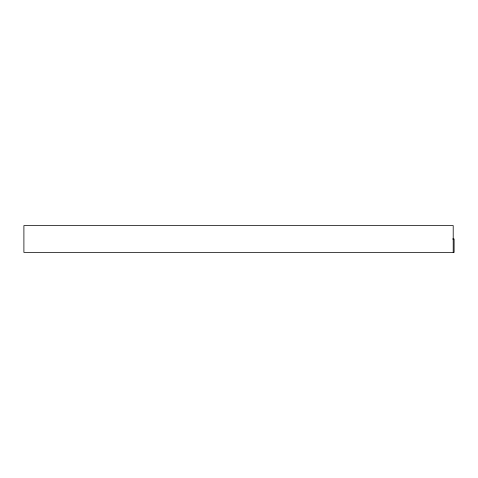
<?xml version="1.0" encoding="UTF-8"?>
<svg xmlns="http://www.w3.org/2000/svg" width="478" height="478" viewBox="0 0 478 478"><rect width="100%" height="100%" fill="white"/><g stroke="black" fill="none" stroke-linecap="round" stroke-linejoin="round"><path stroke-width="0.72" d="M452.606 239L454.1 239L454.1 252.414L23.9 252.414L23.9 225.586L453.204 225.586L453.204 252.414"/></g></svg>
